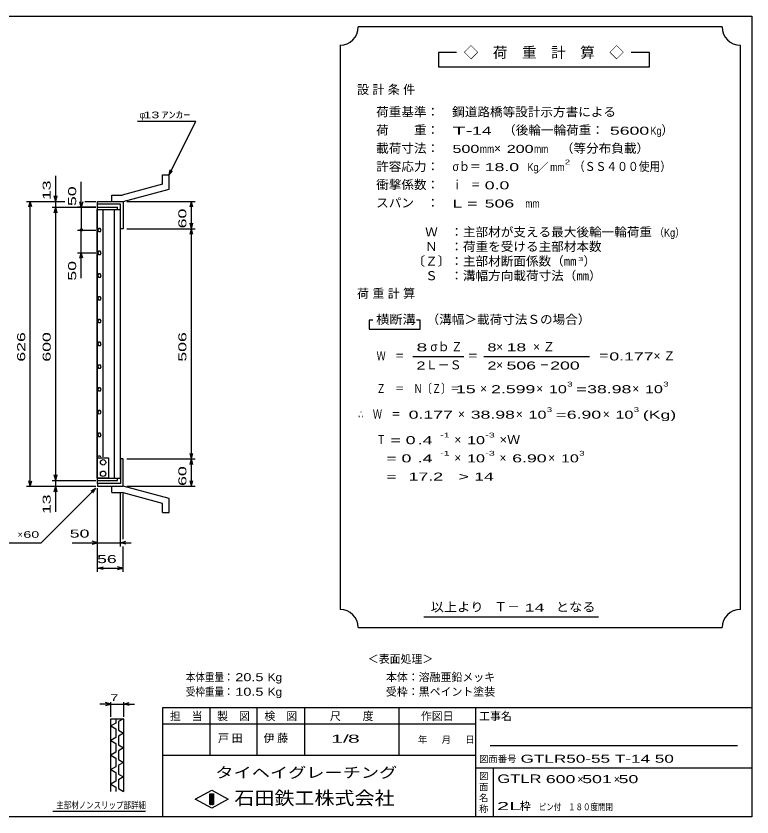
# Model space of a CAD drawing. Units: millimetres, scale not verified. Extents: x -1456 to 1389, y -1026 to 839.
# Drawn here: x -229 to 1389, y -921 to 839 of the extents above; entities that cross this region are included whole.
import ezdxf
from ezdxf.enums import TextEntityAlignment as Align

# ---------------------------------------------------------------- set-up
doc = ezdxf.new("R2010")
doc.units = ezdxf.units.MM
doc.header["$LTSCALE"] = 8
for name, color, linetype, lineweight in [('0_2', 150, 'Continuous', 25), ('16', 3, 'Continuous', 25), ('19', 6, 'Continuous', 25), ('22', 4, 'Continuous', 25), ('24', 2, 'Continuous', 25), ('32', 4, 'Continuous', 25)]:
    doc.layers.add(name, color=color, linetype=linetype, lineweight=lineweight)
doc.styles.add('ベクトル', font='')
doc.styles.get('ベクトル').set_extended_font_data('ベクトル')

msp = doc.modelspace()

# ---------------------------------------------------------------- linework, layer by layer
at = {"layer": '0_2'}
for p, q in [((-1379.2, 838.8), (1388.8, 838.8)), ((1388.8, 838.8), (1388.8, -921.2)), ((1388.8, -681.2), (92.8, -681.2)), ((92.8, -681.2), (92.8, -921.2)), ((196.8, -681.2), (196.8, -785.2)), ((300.8, -785.2), (300.8, -681.2)), ((404.8, -681.2), (404.8, -785.2)), ((612.8, -785.2), (612.8, -681.2)), ((780.8, -681.2), (780.8, -921.2)), ((780.8, -717.2), (92.8, -717.2)), ((1356.8, -765.2), (812.8, -765.2)), ((92.8, -785.2), (780.8, -785.2)), ((780.8, -813.2), (1388.8, -813.2)), ((820.8, -921.2), (820.8, -813.2)), ((164.8, -882), (200.8, -862)), ((200.8, -862), (236.8, -882)), ((196.8, -870), (204.8, -870)), ((196.8, -894), (196.8, -870)), ((196.8, -870), (198.4, -870)), ((198.4, -870), (198.4, -894)), ((200, -894), (200, -870)), ((200, -870), (201.6, -870)), ((201.6, -870), (201.6, -894)), ((203.2, -894), (203.2, -870)), ((203.2, -870), (204.8, -870)), ((204.8, -870), (204.8, -894)), ((204.8, -870), (204.8, -894)), ((200.8, -902), (164.8, -882)), ((204.8, -894), (196.8, -894)), ((198.4, -894), (200, -894)), ((236.8, -882), (200.8, -902)), ((201.6, -894), (203.2, -894)), ((1388.8, -921.2), (-1379.2, -921.2))]:
    msp.add_line(p, q, dxfattribs=at)
at = {"layer": '16'}
for p, q in [((-50.7, -177), (-50.7, 414)), ((-50.7, 414), (-50, 414)), ((-50, 418.5), (-6, 418.5)), ((-50, 414), (-50, 418.5)), ((-50, 414), (-6, 414)), ((-50, -177), (-50, 414)), ((-50, 414), (0, 414)), ((-37.5, -130), (-37.5, 414)), ((-12.5, -177), (-12.5, 414)), ((-6, 414), (-6, 418.5)), ((0, -177), (0, 414)), ((-48.024, 371.95), (-50, 368.472)), ((-44.024, 371.978), (-48.024, 371.95)), ((-42, 368.5), (-44.024, 371.978)), ((-50, 368.472), (-47.976, 365.022)), ((-47.976, 365.022), (-43.976, 365.05)), ((-43.976, 365.05), (-42, 368.528)), ((-48.024, 321.95), (-50, 318.472)), ((-50, 318.472), (-47.976, 315.022)), ((-44.024, 321.978), (-48.024, 321.95)), ((-42, 318.5), (-44.024, 321.978)), ((-43.976, 315.05), (-42, 318.528)), ((-47.976, 315.022), (-43.976, 315.05)), ((-48.024, 271.95), (-50, 268.472)), ((-50, 268.472), (-47.976, 265.022)), ((-44.024, 271.978), (-48.024, 271.95)), ((-47.976, 265.022), (-43.976, 265.05)), ((-42, 268.5), (-44.024, 271.978)), ((-43.976, 265.05), (-42, 268.528)), ((-48.024, 221.95), (-50, 218.472)), ((-50, 218.472), (-47.976, 215.022)), ((-44.024, 221.978), (-48.024, 221.95)), ((-47.976, 215.022), (-43.976, 215.05)), ((-42, 218.5), (-44.024, 221.978)), ((-43.976, 215.05), (-42, 218.528)), ((-48.024, 171.95), (-50, 168.472)), ((-50, 168.472), (-47.976, 165.022)), ((-44.024, 171.978), (-48.024, 171.95)), ((-47.976, 165.022), (-43.976, 165.05)), ((-42, 168.5), (-44.024, 171.978)), ((-43.976, 165.05), (-42, 168.528)), ((-48.024, 121.95), (-50, 118.472)), ((-50, 118.472), (-47.976, 115.022)), ((-44.024, 121.978), (-48.024, 121.95)), ((-47.976, 115.022), (-43.976, 115.05)), ((-42, 118.5), (-44.024, 121.978)), ((-43.976, 115.05), (-42, 118.528)), ((-48.024, 71.95), (-50, 68.472)), ((-44.024, 71.978), (-48.024, 71.95)), ((-42, 68.5), (-44.024, 71.978)), ((-50, 68.472), (-47.976, 65.022)), ((-47.976, 65.022), (-43.976, 65.05)), ((-43.976, 65.05), (-42, 68.528)), ((-48.024, 21.95), (-50, 18.472)), ((-50, 18.472), (-47.976, 15.022)), ((-44.024, 21.978), (-48.024, 21.95)), ((-42, 18.5), (-44.024, 21.978)), ((-43.976, 15.05), (-42, 18.528)), ((-47.976, 15.022), (-43.976, 15.05)), ((-48.024, -28.05), (-50, -31.528)), ((-50, -31.528), (-47.976, -34.978)), ((-44.024, -28.022), (-48.024, -28.05)), ((-47.976, -34.978), (-43.976, -34.95)), ((-42, -31.5), (-44.024, -28.022)), ((-43.976, -34.95), (-42, -31.472)), ((-48.024, -78.05), (-50, -81.528)), ((-50, -81.528), (-47.976, -84.978)), ((-44.024, -78.022), (-48.024, -78.05)), ((-47.976, -84.978), (-43.976, -84.95)), ((-42, -81.5), (-44.024, -78.022)), ((-43.976, -84.95), (-42, -81.472)), ((-50, -177), (-50, -132)), ((-50, -132), (-26, -132)), ((-48.024, -128.05), (-49.132, -130)), ((-44.024, -128.022), (-48.024, -128.05)), ((-42.873, -130), (-44.024, -128.022)), ((-26, -132), (-26, -177)), ((-50.7, -177), (-50, -177)), ((-26, -177), (-50, -177)), ((-50, -177), (-6, -177)), ((-50, -181.5), (-50, -177)), ((-50, -177), (0, -177)), ((-50, -181.5), (-6, -181.5)), ((-6, -181.5), (-6, -177))]:
    msp.add_line(p, q, dxfattribs=at)
for centre in [(-38, -142), (-38, -167)]:
    msp.add_circle(centre, 6, dxfattribs=at)
at = {"layer": '19'}
for p, q in [((93, 489.5), (107, 489.5)), ((93, 469.5), (93, 489.5)), ((107, 458.5), (107, 489.5)), ((93, 469.5), (4, 445.5)), ((6, 431.5), (107, 458.5)), ((-19, 445.5), (4, 445.5)), ((-19, 431.5), (-19, 445.5)), ((-50, 418.5), (-50, 431.5)), ((-50, 425.5), (-50, 431.5)), ((-50, 431.5), (6, 431.5)), ((0, 425.5), (-50, 425.5)), ((-19, 431.5), (6, 431.5)), ((0, 371.5), (0, 425.5)), ((6, 431.5), (6, 371.5)), ((6, 371.5), (0, 371.5)), ((6, -134.5), (0, -134.5)), ((0, -134.5), (0, -188.5)), ((6, -194.5), (6, -134.5)), ((-50, -188.5), (-50, -175.5)), ((-50, -188.5), (-50, -194.5)), ((0, -188.5), (-50, -188.5)), ((-50, -194.5), (6, -194.5)), ((-19, -194.5), (6, -194.5)), ((-19, -208.5), (-19, -194.5)), ((-19, -208.5), (4, -208.5)), ((93, -232.5), (4, -208.5)), ((107, -221.5), (6, -194.5)), ((107, -252.5), (107, -221.5)), ((93, -252.5), (93, -232.5)), ((93, -252.5), (107, -252.5))]:
    msp.add_line(p, q, dxfattribs=at)
at = {"layer": '22'}
for p, q in [((38, 607.5), (166, 607.5)), ((107, 489.5), (166, 607.5)), ((107, 489.5), (109.4, 501.18)), ((107, 489.5), (115, 498.3)), ((-142, 431.5), (-142, 487.5)), ((-86, 418.5), (-86, 474.5)), ((-142, 431.5), (-145.2, 443.5)), ((-142, 431.5), (-138.8, 443.5)), ((-206, 431.5), (-122, 431.5)), ((-201.2, 419.5), (-198, 431.5)), ((-194.8, 419.5), (-198, 431.5)), ((-198, -194.5), (-198, 431.5)), ((-150, 431.5), (-122, 431.5)), ((-142, 418.5), (-142, 431.5)), ((-86, 418.5), (-89.2, 430.5)), ((-82.8, 430.5), (-86, 418.5)), ((-78, 431.5), (-54, 431.5)), ((-78, 431.5), (-54, 431.5)), ((14, 431.5), (164.4, 431.5)), ((153.2, 419.5), (156.4, 431.5)), ((159.6, 419.5), (156.4, 431.5)), ((156.4, 371.5), (156.4, 431.5)), ((-150, 418.5), (-54, 418.5)), ((-145.2, 406.5), (-142, 418.5)), ((-138.8, 406.5), (-142, 418.5)), ((-142, -181.5), (-142, 418.5)), ((-54, 418.5), (-94, 418.5)), ((-86, 418.5), (-86, 368.5)), ((14, 371.5), (164.4, 371.5)), ((156.4, 371.5), (153.2, 383.5)), ((153.2, 359.5), (156.4, 371.5)), ((156.4, 371.5), (159.6, 383.5)), ((159.6, 359.5), (156.4, 371.5)), ((156.4, -134.5), (156.4, 371.5)), ((-94, 368.5), (-54, 368.5)), ((-86, 318.5), (-86, 368.5)), ((-94, 318.5), (-54, 318.5)), ((-89.2, 306.5), (-86, 318.5)), ((-82.8, 306.5), (-86, 318.5)), ((-86, 262.5), (-86, 318.5)), ((156.4, -134.5), (153.2, -122.5)), ((156.4, -134.5), (159.6, -122.5)), ((14, -134.5), (164.4, -134.5)), ((153.2, -146.5), (156.4, -134.5)), ((159.6, -146.5), (156.4, -134.5)), ((156.4, -194.5), (156.4, -134.5)), ((-142, -181.5), (-145.2, -169.5)), ((-142, -181.5), (-138.8, -169.5)), ((-198, -194.5), (-201.2, -182.5)), ((-198, -194.5), (-194.8, -182.5)), ((-150, -181.5), (-54, -181.5)), ((-142, -194.5), (-142, -181.5)), ((156.4, -194.5), (153.2, -182.5)), ((156.4, -194.5), (159.6, -182.5)), ((-206, -194.5), (-54, -194.5)), ((-174, -318.5), (-54, -198.5)), ((-150, -194.5), (-54, -194.5)), ((-145.2, -206.5), (-142, -194.5)), ((-138.8, -206.5), (-142, -194.5)), ((-142, -250.5), (-142, -194.5)), ((-64.4, -204.9), (-54, -198.5)), ((-60.4, -208.9), (-54, -198.5)), ((-50, -382.5), (-50, -198.5)), ((-50, -326.5), (-50, -198.5)), ((-50, -382.5), (-50, -198.5)), ((0, -326.5), (0, -210.704)), ((6, -310.5), (6, -210.704)), ((14, -194.5), (164.4, -194.5)), ((-50, -318.5), (-62, -315.3)), ((0, -318.5), (12, -315.3)), ((-334, -318.5), (-174, -318.5)), ((-106, -318.5), (-50, -318.5)), ((-62, -321.7), (-50, -318.5)), ((-50, -318.5), (0, -318.5)), ((12, -321.7), (0, -318.5)), ((0, -318.5), (24, -318.5)), ((6, -382.5), (6, -326.5)), ((6, -382.5), (6, -326.5)), ((-50, -374.5), (-38, -371.3)), ((-50, -374.5), (-38, -371.3)), ((-38, -377.7), (-50, -374.5)), ((-50, -374.5), (6, -374.5)), ((-38, -377.7), (-50, -374.5)), ((-50, -374.5), (6, -374.5)), ((6, -374.5), (-6, -371.3)), ((6, -374.5), (-6, -371.3)), ((-6, -377.7), (6, -374.5)), ((-6, -377.7), (6, -374.5))]:
    msp.add_line(p, q, dxfattribs=at)
msp.add_circle((-86, 368.5), 2.4, dxfattribs=at)
at = {"layer": '24', "color": 4}
for p, q in [((1323.2, 814.8), (523.2, 814.8)), ((483.2, 774.8), (483.2, -465.2)), ((1363.2, -465.2), (1363.2, 774.8)), ((739.2, 758.8), (699.2, 758.8)), ((699.2, 758.8), (699.2, 726.8)), ((1163.2, 758.8), (1123.2, 758.8)), ((1163.2, 726.8), (1163.2, 758.8)), ((699.2, 726.8), (1163.2, 726.8)), ((555.2, 170.8), (547.2, 170.8)), ((547.2, 170.8), (547.2, 150.8)), ((659.2, 170.8), (651.2, 170.8)), ((659.2, 150.8), (659.2, 170.8)), ((547.2, 150.8), (659.2, 150.8)), ((643.2, 90.8), (755.2, 90.8)), ((799.2, 90.8), (1031.2, 90.8)), ((667.2, -481.2), (1051.2, -481.2)), ((523.2, -505.2), (1323.2, -505.2))]:
    msp.add_line(p, q, dxfattribs=at)
for centre, start, end in [((483.2, 814.8), 270, 0), ((1363.2, 814.8), 180, 270), ((483.2, -505.2), 0, 90), ((1363.2, -505.2), 90, 180)]:
    msp.add_arc(centre, 40, start, end, dxfattribs=at)
at = {"layer": '32'}
for p, q in [((-20.8, -673.2), (-44.8, -673.2)), ((-20.8, -673.2), (-32.8, -670)), ((-32.8, -676.4), (-20.8, -673.2)), ((-20.8, -701.2), (-20.8, -669.2)), ((-20.8, -673.2), (7.2, -673.2)), ((7.2, -669.2), (7.2, -701.2)), ((7.2, -673.2), (19.2, -670)), ((19.2, -676.4), (7.2, -673.2)), ((7.2, -673.2), (31.2, -673.2)), ((-20.8, -705.2), (7.2, -705.2)), ((-20.8, -865.2), (-20.8, -705.2)), ((-9.6, -714.8), (-20.8, -721.2)), ((-20.8, -721.2), (-9.6, -727.6)), ((-9.6, -705.2), (-9.6, -714.8)), ((7.2, -705.2), (-4, -711.6)), ((-4, -711.6), (-4, -730.8)), ((7.2, -705.2), (7.2, -865.2)), ((-9.6, -727.6), (-9.6, -746.8)), ((-4, -730.8), (7.2, -737.2)), ((7.2, -737.2), (-4, -743.6)), ((-9.6, -746.8), (-20.8, -753.2)), ((-20.8, -753.2), (-9.6, -759.6)), ((-4, -743.6), (-4, -762.8)), ((-9.6, -759.6), (-9.6, -778.8)), ((-4, -762.8), (7.2, -769.2)), ((7.2, -769.2), (-4, -775.6)), ((-9.6, -778.8), (-20.8, -785.2)), ((-20.8, -785.2), (-9.6, -791.6)), ((-9.6, -791.6), (-9.6, -810.8)), ((-4, -775.6), (-4, -794.8)), ((-4, -794.8), (7.2, -801.2)), ((7.2, -801.2), (-4, -807.6)), ((-4, -807.6), (-4, -826.8)), ((-9.6, -810.8), (-20.8, -817.2)), ((-20.8, -817.2), (-9.6, -823.6)), ((-9.6, -823.6), (-9.6, -842.8)), ((-4, -826.8), (7.2, -833.2)), ((-9.6, -842.8), (-20.8, -849.2)), ((7.2, -833.2), (-4, -839.6)), ((-4, -839.6), (-4, -858.8)), ((-20.8, -849.2), (-9.6, -855.6)), ((-9.6, -855.6), (-9.6, -865.2)), ((-4, -858.8), (7.2, -865.2)), ((55.2, -909.2), (-148.8, -909.2))]:
    msp.add_line(p, q, dxfattribs=at)

# ---------------------------------------------------------------- texts
at = {"layer": '0_2', "style": 'ベクトル'}
for s, height, p in [('担\u3000当', 17.6, (108.8, -699.6)), ('製\u3000図', 17.6, (212.8, -699.6)), ('検\u3000図', 17.6, (316.8, -699.6)), ('尺\u3000\u3000度', 17.6, (460.8, -699.6)), ('作図日', 17.6, (660.8, -699.6)), ('工事名', 17.6, (788.8, -699.6)), ('年', 14.66, (654.4, -751.2)), ('月', 14.66, (706.4, -751.2)), ('日', 14.66, (758.4, -751.2)), ('図面番号', 14.66, (788.8, -793.6)), ('図', 14.66, (788.8, -831.2)), ('面', 14.66, (788.8, -855.2)), ('名', 14.66, (788.8, -879.2)), ('称', 14.66, (788.8, -903.2))]:
    msp.add_text(s, height=height, dxfattribs=at).set_placement(p, align=Align.MIDDLE_LEFT)
at = {"layer": '0_2', "color": 222, "style": 'ベクトル'}
for s, height, width, p in [('タイヘイグレーチング', 23.46, 1.25, (208.8, -823.6)), ('石田鉄工株式会社', 29.33, 1.1, (250.8, -879.6))]:
    msp.add_text(s, height=height, dxfattribs=dict(at, width=width)).set_placement(p, align=Align.MIDDLE_LEFT)
at = {"layer": '22', "color": 2, "style": 'ベクトル'}
for s, height, p in [('φ', 14.66, (42, 621.5)), ('×', 14.66, (-226, -300.5)), ('＜表面処理＞', 17.6, (544, -574)), ('本体：', 17.6, (584, -614)), ('溶融亜鉛メッキ', 17.6, (656, -614)), ('受枠：', 17.6, (584, -646)), ('黒ペイント塗装', 17.6, (656, -646)), ('×', 17.6, (1004.8, -838)), ('×', 17.6, (1084.8, -838)), ('枠', 17.6, (878.4, -897.2))]:
    msp.add_text(s, height=height, dxfattribs=at).set_placement(p, align=Align.MIDDLE_LEFT)
for s, height, width, p in [(' 13 ', 14.66, 1.6, (42, 621.5)), ('ｱﾝｶｰ', 14.66, 1.6, (90, 621.5)), (' 60 ', 14.66, 1.6, (-222, -300.5)), (' 50 ', 17.6, 1.65, (-122, -298.5)), (' 56 ', 17.6, 1.65, (-62, -354.5)), (' 56 ', 17.6, 1.65, (-62, -354.5)), ('本体重量：', 17.6, 0.85, (144, -614)), (' 20.5', 17.6, 1.35, (244, -614)), ('Kg', 17.6, 1.1, (324, -614)), ('受枠重量：', 17.6, 0.85, (144, -646)), (' 10.5', 17.6, 1.35, (244, -646)), ('Kg', 17.6, 1.1, (324, -646)), ('1/', 17.6, 2, (463.2, -749.2)), (' 8 ', 17.6, 2, (487.2, -749.2)), ('GTLR50-55 T-14 50', 17.6, 1.6, (880, -793.2)), ('GTLR', 18.77, 1.45, (828.8, -837.2)), (' 600 ', 17.6, 1.65, (924.8, -838)), (' 501 ', 17.6, 1.65, (1004.8, -838)), (' 50 ', 17.6, 1.65, (1084.8, -838)), ('2L', 17.6, 2.05, (828, -897.2)), ('ピン付', 14.66, 0.8, (920, -899.2)), ('\u3000１８０度開閉', 14.66, 0.8, (968, -899.2))]:
    msp.add_text(s, height=height, dxfattribs=dict(at, width=width)).set_placement(p, align=Align.MIDDLE_LEFT)
at = {"layer": '22', "color": 2, "style": 'ベクトル', "width": 1.65}
for s, p in [(' 13 ', (-162, 423.5)), (' 50 ', (-106, 410.5)), (' 60 ', (136.4, 361.5)), (' 50 ', (-106, 246.5)), (' 626 ', (-218, 68.5)), (' 600 ', (-162, 68.5)), (' 506 ', (136.4, 68.5)), (' 60 ', (136.4, -204.5)), (' 13 ', (-162, -266.5))]:
    msp.add_text(s, height=17.6, rotation=90, dxfattribs=at).set_placement(p, align=Align.MIDDLE_LEFT)
at = {"layer": '22', "color": 2, "char_height": 17.6, "attachment_point": 4, "style": 'ベクトル'}
for s, insert in [('\\T1.25;戸田\u3000', (214.8, -749.2)), ('\\T1.25;伊藤\u3000', (314.8, -749.2))]:
    msp.add_mtext(s, dxfattribs=dict(at, insert=insert))
at = {"layer": '24', "style": 'ベクトル'}
for s, height, p in [('◇\u3000荷\u3000重\u3000計\u3000算\u3000◇', 23.46, (755.2, 758.8)), ('）', 19.35, (1189.6, 588)), ('×', 19.35, (821.6, 548)), ('／', 17.6, (917.2, 506.8)), ('）', 19.35, (1018.4, 300)), ('σｂ', 19.35, (681.6, 112)), ('×', 19.35, (826.4, 112)), ('Ｌ－Ｓ', 19.35, (671.2, 72)), ('×', 19.35, (826.4, 72)), ('×', 19.35, (791.2, 20)), ('×', 19.35, (914.4, 20)), ('×', 19.35, (1125.6, 20)), ('×', 19.35, (742.4, -36)), ('×', 19.35, (869.6, -36)), ('×', 19.35, (1060.8, -36)), ('×', 19.35, (734.4, -92)), ('×', 19.35, (734.4, -132)), ('×', 19.35, (833.6, -132)), ('×', 19.35, (940.8, -132)), ('Ｔ－', 20.53, (822.4, -459.2))]:
    msp.add_text(s, height=height, dxfattribs=at).set_placement(p, align=Align.MIDDLE_LEFT)
for s, height, width, p in [('荷重基準：\u3000', 19.35, 1.05, (562.4, 628)), ('鋼道路橋等設計示方書による', 19.35, 1.05, (729.6, 628)), ('荷\u3000\u3000重：\u3000', 19.35, 1.05, (562.4, 588)), ('（後輪一輪荷重：', 19.35, 1.05, (841.6, 588)), ('T-', 17.6, 2, (730.4, 586.8)), (' 14 ', 17.6, 1.65, (762.4, 586.8)), (' 5600', 17.6, 1.65, (1065.6, 586.8)), ('Kg', 17.6, 0.85, (1165.6, 586.8)), ('載荷寸法：\u3000', 19.35, 1.05, (562.4, 548)), ('500', 17.6, 1.5, (730.4, 546.8)), ('mm', 17.6, 0.8, (790.4, 546.8)), ('200', 17.6, 1.5, (849.6, 546.8)), ('mm', 17.6, 0.8, (909.6, 546.8)), ('\u3000（等分布負載）', 19.35, 1.05, (940.8, 548)), ('許容応力：\u3000', 19.35, 1.05, (562.4, 508)), ('σｂ＝', 19.35, 0.9, (730.4, 508)), (' 18.0', 17.6, 1.65, (790.4, 506.8)), ('Kg', 17.6, 0.85, (895.2, 506.8)), ('mm', 17.6, 0.8, (945.2, 506.8)), ('2', 10.56, 1.5, (977.2, 518)), ('（ＳＳ４００使用）', 19.35, 0.9, (997.2, 508)), ('衝撃係数：\u3000', 19.35, 1.05, (562.4, 468)), ('ｉ\u3000＝', 19.35, 0.75, (730.4, 468)), (' 0.0', 17.6, 1.65, (790.4, 466.8)), ('スパン\u3000：\u3000', 19.35, 1.05, (562.4, 428)), ('L =', 17.6, 1.65, (730.4, 426.8)), (' 506 ', 17.6, 1.65, (790.4, 426.8)), ('mm', 17.6, 0.8, (890.4, 426.8)), ('\u3000Ｗ\u3000：主部材が支える最大後輪一輪荷重', 19.35, 1.05, (642.4, 364)), ('（Kg）', 17.6, 0.85, (1174.4, 362.8)), ('\u3000Ｎ\u3000：荷重を受ける主部材本数', 19.35, 1.05, (642.4, 332)), ('〔Ｚ〕：主部材断面係数（㎜', 19.35, 1.05, (642.4, 300)), ('3', 8.798, 1.8, (1006.4, 304.8)), ('\u3000Ｓ\u3000：溝幅方向載荷寸法（㎜）', 19.35, 1.05, (642.4, 268)), ('横断溝', 19.35, 1.1, (562.4, 172)), ('\u3000（溝幅＞載荷寸法Ｓの場合）', 19.35, 1.05, (645.6, 172)), ('8', 17.6, 1.8, (651.2, 110.8)), ('Ｚ', 19.35, 0.9, (728, 112)), ('8', 17.6, 1.5, (807.2, 110.8)), (' 18 ', 17.6, 1.65, (838.4, 110.8)), ('Ｗ\u3000＝', 19.35, 0.75, (563.2, 92)), ('＝', 19.35, 0.9, (763.2, 92)), ('＝', 19.35, 0.9, (1051.2, 92)), ('0.177', 17.6, 1.65, (1075.2, 90.8)), ('2', 17.6, 1.5, (651.2, 70.8)), ('2', 17.6, 1.5, (807.2, 70.8)), (' 506 ', 17.6, 1.65, (838.4, 70.8)), ('－', 19.35, 0.75, (922.4, 72)), (' 200 ', 17.6, 1.65, (934.4, 70.8)), ('3', 10.56, 1.5, (982.4, 30)), ('3', 10.56, 1.5, (1193.6, 30)), ('Ｚ\u3000＝\u3000Ｎ〔Ｚ〕＝', 19.35, 0.75, (563.2, 20)), (' 15 ', 17.6, 1.65, (727.2, 18.8)), ('2.599', 17.6, 1.65, (815.2, 18.8)), ('10', 17.6, 1.5, (942.4, 18.8)), ('=', 17.6, 1.7, (1002.4, 18.8)), ('38.98', 17.6, 1.65, (1026.4, 18.8)), ('10', 17.6, 1.5, (1153.6, 18.8)), ('∴\u3000Ｗ\u3000＝', 19.35, 0.75, (523.2, -36)), (' 0.177', 17.6, 1.65, (623.2, -37.2)), ('38.98', 17.6, 1.65, (770.4, -37.2)), ('10', 17.6, 1.5, (897.6, -37.2)), ('3', 10.56, 1.5, (937.6, -26)), ('=', 17.6, 1.7, (957.6, -37.2)), ('6.90', 17.6, 1.65, (981.6, -37.2)), ('10', 17.6, 1.5, (1088.8, -37.2)), ('3', 10.56, 1.5, (1128.8, -26)), ('(Kg)', 17.6, 1.65, (1148.8, -37.2)), ('Ｔ', 19.35, 0.75, (563.2, -92)), (' = 0', 17.6, 1.65, (583.2, -93.2)), (' .4 ', 17.6, 1.65, (643.2, -93.2)), ('-1', 10.56, 1.65, (703.2, -82)), ('10', 17.6, 1.5, (762.4, -93.2)), ('-3', 10.56, 1.65, (802.4, -82)), ('×Ｗ', 19.35, 1.1, (833.6, -92)), ('-1', 10.56, 1.65, (703.2, -122)), ('-3', 10.56, 1.65, (802.4, -122)), ('3', 10.56, 1.5, (1008.8, -122)), ('  = 0', 17.6, 1.65, (563.2, -133.2)), (' .4 ', 17.6, 1.65, (643.2, -133.2)), ('10', 17.6, 1.5, (762.4, -133.2)), ('6.90', 17.6, 1.65, (861.6, -133.2)), ('10', 17.6, 1.5, (968.8, -133.2)), ('  =', 17.6, 1.65, (563.2, -173.2)), (' 17.2', 17.6, 1.65, (623.2, -173.2)), ('>', 17.6, 1.7, (743.2, -173.2)), (' 14 ', 17.6, 1.65, (767.2, -173.2)), ('以上より\u3000', 19.35, 1.1, (682.4, -460)), (' 14 ', 17.6, 1.65, (878.4, -461.2)), ('となる', 19.35, 1.1, (957.6, -460))]:
    msp.add_text(s, height=height, dxfattribs=dict(at, width=width)).set_placement(p, align=Align.MIDDLE_LEFT)
at = {"layer": '24', "char_height": 19.35, "attachment_point": 4, "style": 'ベクトル'}
for s, insert in [('\\T1.28;設計条件', (520.4, 676)), ('\\T1.28;荷重計算', (520.4, 228)), ('\\T1.42;×Ｚ', (907.6, 112)), ('\\T1.42;×Ｚ', (1172.4, 92))]:
    msp.add_mtext(s, dxfattribs=dict(at, insert=insert))
at = {"layer": '32', "color": 2, "style": 'ベクトル'}
for s, width, p in [(' 7 ', 1.6, (-30.8, -659.2)), ('主部材ノンスリップ部詳細', 0.8, (-140.8, -895.2))]:
    msp.add_text(s, height=14.66, dxfattribs=dict(at, width=width)).set_placement(p, align=Align.MIDDLE_LEFT)

doc.saveas('drawing.dxf')
